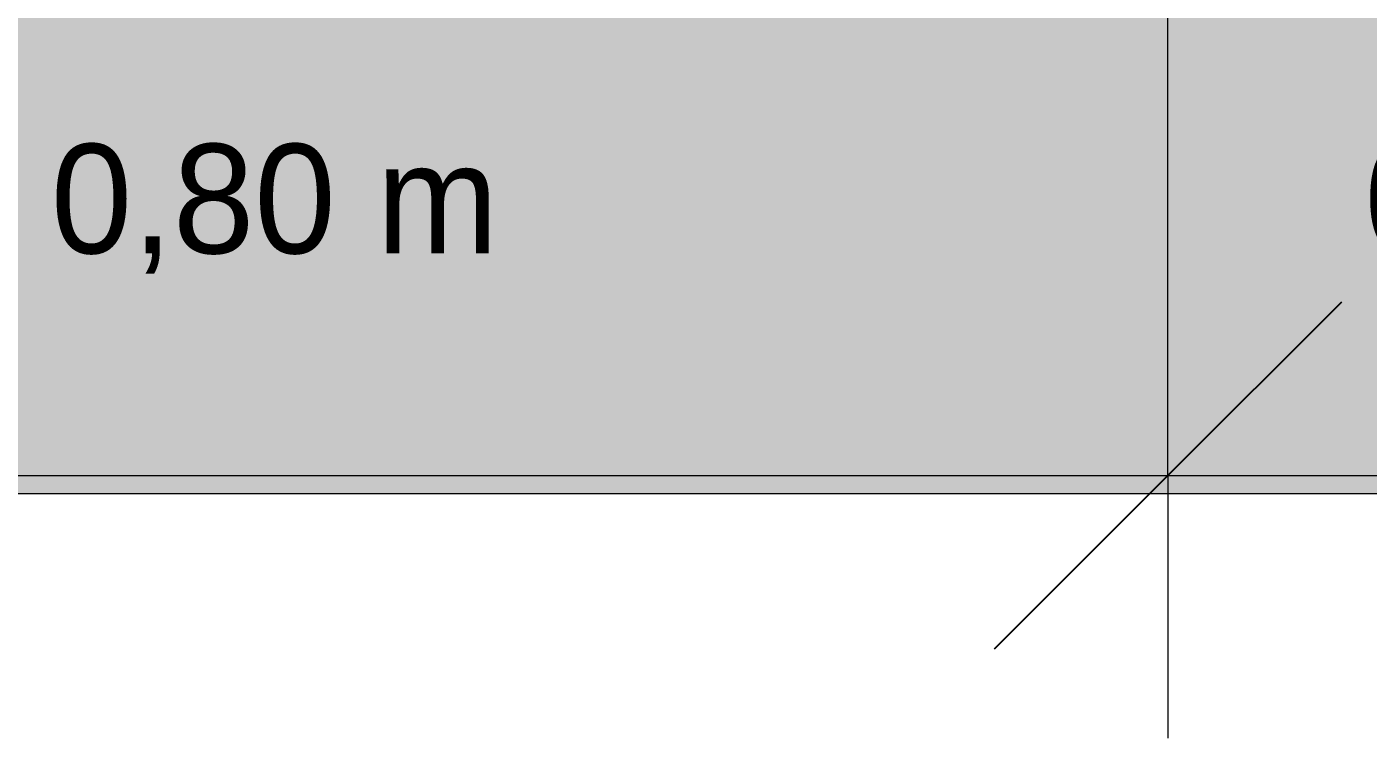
# Model space of a CAD drawing. Header units: metres. Extents: x 147 to 427, y -16 to 162.
# Drawn here: x 201.367 to 201.98, y -0.412 to -0.087 of the extents above; entities that cross this region are included whole.
import ezdxf

# ---------------------------------------------------------------- set-up
doc = ezdxf.new("R2010")
doc.units = ezdxf.units.M
doc.layers.add('A-ANNO-DIMS', color=7, linetype='Continuous', lineweight=5)
doc.layers.add('A-ANNO-DIMS-50', color=7, linetype='Continuous', lineweight=5)
doc.layers.add('A-FLOR', color=7, linetype='Continuous', lineweight=9, true_color=0x007f00)
doc.styles.add('Century Gothic', font='GOTHIC.TTF', dxfattribs={"height": 0.05})
doc.dimstyles.new('Setores_1_mm', dxfattribs={"dimscale": 0.3048, "dimtxt": 0.052208, "dimasz": 0.520833, "dimexe": 0.393701, "dimexo": 0.246063, "dimgap": 0.287073, "dimtad": 1, "dimrnd": 0.01, "dimzin": 0, "dimdsep": 46, "dimtxsty": 'Century Gothic', "dimblk1": 'OBLIQUE', "dimblk2": 'OBLIQUE', "dimsah": 1, "dimcen": 0.09, "dimazin": 0, "dimtfac": 1, "dimtdec": 4, "dimtix": 1, "dimtmove": 0, "dimatfit": 3, "dimfxl": 1, "dimtvp": 1, "dimtolj": 1, "dimtzin": 0, "dimarcsym": 2})

# ---------------------------------------------------------------- blocks, each defined once
blk = doc.blocks.new('DIMBLOCK105-FF')
at = {"layer": 'A-ANNO-DIMS-50'}
for p, q in [((201.88864, -0.29182), (201.88864, -0.075)), ((201.08864, -0.29182), (201.08864, -0.20006)), ((201.08864, -0.29182), (201.88864, -0.29182)), ((201.08864, -0.29182), (201.08864, -0.41182)), ((201.88864, -0.29182), (201.88864, -0.41182))]:
    blk.add_line(p, q, dxfattribs=at)
at = {"layer": 'A-ANNO-DIMS-50', "lineweight": 25}
for p, q in [((201.08864, -0.29182), (201.16802, -0.21245)), ((201.88864, -0.29182), (201.96802, -0.21245)), ((201.08864, -0.29182), (201.00927, -0.3712)), ((201.88864, -0.29182), (201.80927, -0.3712))]:
    blk.add_line(p, q, dxfattribs=at)
at = {"layer": 'A-ANNO-DIMS-50', "color": 0, "insert": (201.37842, -0.14024), "char_height": 0.05, "width": 0.2645226, "attachment_point": 1, "line_spacing_factor": 0.984502, "style": 'Century Gothic'}
blk.add_mtext('0,80 m', dxfattribs=at)
blk = doc.blocks.new('_Oblique')
at = {"color": 0, "linetype": 'ByBlock', "lineweight": -2}
blk.add_line((-0.5, -0.5), (0.5, 0.5), dxfattribs=at)
blk = doc.blocks.new('DIMBLOCK106-FF')
at = {"layer": 'A-ANNO-DIMS-50'}
for p, q in [((201.88864, -0.29182), (201.88864, -0.075)), ((202.28864, -0.29182), (202.28864, -0.075)), ((201.88864, -0.29182), (202.28864, -0.29182)), ((201.88864, -0.29182), (201.88864, -0.41182)), ((202.28864, -0.29182), (202.28864, -0.41182))]:
    blk.add_line(p, q, dxfattribs=at)
at = {"layer": 'A-ANNO-DIMS-50', "lineweight": 25}
for p, q in [((201.88864, -0.29182), (201.96802, -0.21245)), ((202.28864, -0.29182), (202.36802, -0.21245)), ((201.88864, -0.29182), (201.80927, -0.3712)), ((202.28864, -0.29182), (202.20927, -0.3712))]:
    blk.add_line(p, q, dxfattribs=at)
at = {"layer": 'A-ANNO-DIMS-50', "color": 0, "insert": (201.97842, -0.14024), "char_height": 0.05, "width": 0.2645226, "attachment_point": 1, "line_spacing_factor": 0.984502, "style": 'Century Gothic'}
blk.add_mtext('0,40 m', dxfattribs=at)

msp = doc.modelspace()

# ---------------------------------------------------------------- hatches: boundary and pattern name
at = {"layer": 'A-FLOR', "true_color": 0x80838b}
msp.add_hatch(color=252, dxfattribs=at).paths.add_polyline_path([(202.28864, -0.3), (202.69137, -0.3), (202.69137, 0), (201.11364, 0), (201.11364, -0.08866), (201.11939, -0.08866), (201.11834, -0.097), (201.11685, -0.09916), (201.11685, -0.12506), (201.11538, -0.12676), (201.11573, -0.17103), (201.11646, -0.209), (201.11854, -0.21503), (201.11939, -0.2215), (201.11834, -0.22946), (201.11527, -0.23688), (201.11029, -0.24331), (201.10402, -0.24813), (201.09511, -0.2514), (201.0879, -0.25215), (201.08068, -0.2512), (201.07327, -0.24813), (201.06683, -0.24315), (201.06201, -0.23688), (201.05874, -0.22797), (201.05789, -0.2215), (201.05894, -0.21354), (201.06152, -0.20613), (201.06171, -0.13897), (201.06144, -0.12623), (201.06043, -0.12506), (201.06018, -0.09881), (201.05836, -0.09616), (201.05836, -0.08866), (201.06364, -0.08866), (201.06364, 0), (199.08864, 0), (199.08864, -0.3), (202.17253, -0.3)])

# ---------------------------------------------------------------- linework, layer by layer
at = {"layer": 'A-FLOR', "color": 9, "true_color": 0xaad4aa}
msp.add_line((199.08864, -0.3), (202.69137, -0.3), dxfattribs=at)

# ---------------------------------------------------------------- dimensions: what is measured, and where the dimension line sits
at = {"layer": 'A-ANNO-DIMS'}
for base, p1, p2, override, picture, middle in [((201.88864, -0.29182), (201.08864, -0.12506), (201.88864, 0), {"dimpost": '<>', "dimfxl": 0.809716}, 'DIMBLOCK105-FF', (201.48864, -0.17807)), ((202.28864, -0.29182), (201.88864, 0), (202.28864, 0), {"dimpost": '<>', "dimfxl": 0.4}, 'DIMBLOCK106-FF', (202.08864, -0.17807))]:
    dim = msp.add_linear_dim(base=base, p1=p1, p2=p2, dimstyle='Setores_1_mm', override=override, dxfattribs=at)
    dim.commit()
    dim.dimension.update_dxf_attribs({"geometry": picture, "text_midpoint": middle})

doc.saveas('drawing.dxf')
